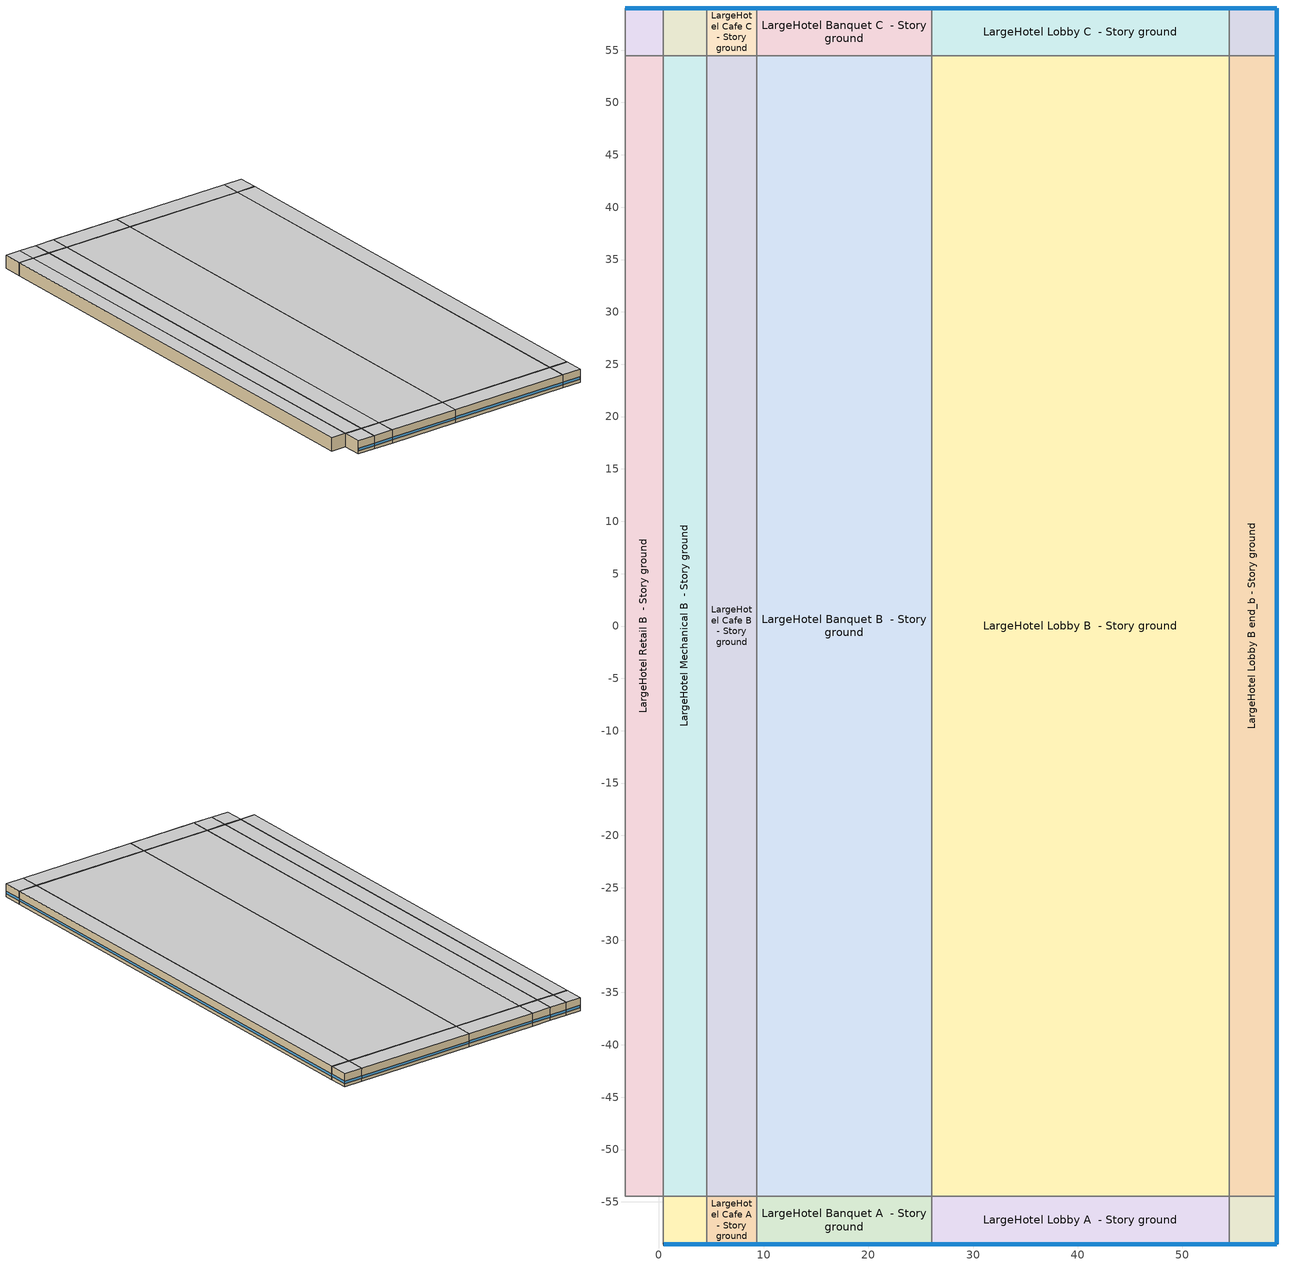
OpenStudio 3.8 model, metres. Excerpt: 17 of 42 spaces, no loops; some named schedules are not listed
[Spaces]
LargeHotel Retail B  - Story ground
 floor ground (Foundation F 1.26W/m*K Perim 0.0m Area 398.64m2): -3.23,-54.45 -3.23,54.45 0.43,54.45 0.43,-54.45 z0
 wall to LargeHotel Kitchen B  - Story ground: -3.23,54.45 -3.23,-54.45 z0:3.05
 wall to LargeHotel Retail C  - Story ground: 0.43,54.45 -3.23,54.45 z0:3.05
 wall to LargeHotel Mechanical B  - Story ground: 0.43,-54.45 0.43,54.45 z0:3.05
 wall to LargeHotel Retail A  - Story ground: -3.23,-54.45 0.43,-54.45 z0:3.05
 ceiling adiabatic (Typical Interior Ceiling): 0.43,-54.45 0.43,54.45 -3.23,54.45 -3.23,-54.45 z3.05
LargeHotel Retail C  - Story ground
 floor ground (Foundation F 1.26W/m*K Perim 3.66m Area 16.74m2): -3.23,54.45 -3.23,59.02 0.43,59.02 0.43,54.45 z0
 wall outside: 0.43,59.02 -3.23,59.02 z0:3.05
 wall to LargeHotel Kitchen C  - Story ground: -3.23,59.02 -3.23,54.45 z0:3.05
 wall to LargeHotel Mechanical C  - Story ground: 0.43,54.45 0.43,59.02 z0:3.05
 window: 0.4,59.02 -3.21,59.02 z0.76:1.32
 ceiling adiabatic (Typical Interior Ceiling): 0.43,54.45 0.43,59.02 -3.23,59.02 -3.23,54.45 z3.05
LargeHotel Mechanical A  - Story ground
 floor ground (Foundation F 1.26W/m*K Perim 4.15m Area 18.96m2): 0.43,-59.02 0.43,-54.45 4.58,-54.45 4.58,-59.02 z0
 wall outside: 0.43,-59.02 4.58,-59.02 z0:3.05
 wall to LargeHotel Retail A  - Story ground: 0.43,-54.45 0.43,-59.02 z0:3.05
 wall to LargeHotel Mechanical B  - Story ground: 4.58,-54.45 0.43,-54.45 z0:3.05
 wall to LargeHotel Cafe A  - Story ground: 4.58,-59.02 4.58,-54.45 z0:3.05
 window: 0.45,-59.02 4.55,-59.02 z0.76:1.32
 ceiling adiabatic (Typical Interior Ceiling): 4.58,-59.02 4.58,-54.45 0.43,-54.45 0.43,-59.02 z3.05
LargeHotel Mechanical B  - Story ground
 floor ground (Foundation F 1.26W/m*K Perim 0.0m Area 451.58m2): 0.43,-54.45 0.43,54.45 4.58,54.45 4.58,-54.45 z0
 wall to LargeHotel Mechanical C  - Story ground: 4.58,54.45 0.43,54.45 z0:3.05
 wall to LargeHotel Cafe B  - Story ground: 4.58,-54.45 4.58,54.45 z0:3.05
 ceiling adiabatic (Typical Interior Ceiling): 4.58,-54.45 4.58,54.45 0.43,54.45 0.43,-54.45 z3.05
LargeHotel Mechanical C  - Story ground
 floor ground (Foundation F 1.26W/m*K Perim 4.15m Area 18.96m2): 0.43,54.45 0.43,59.02 4.58,59.02 4.58,54.45 z0
 wall outside: 4.58,59.02 0.43,59.02 z0:3.05
 wall to LargeHotel Cafe C  - Story ground: 4.58,54.45 4.58,59.02 z0:3.05
 window: 4.55,59.02 0.45,59.02 z0.76:1.32
 ceiling adiabatic (Typical Interior Ceiling): 4.58,54.45 4.58,59.02 0.43,59.02 0.43,54.45 z3.05
LargeHotel Cafe A  - Story ground
 floor ground (Foundation F 1.26W/m*K Perim 4.75m Area 21.7m2): 4.58,-59.02 4.58,-54.45 9.32,-54.45 9.32,-59.02 z0
 wall outside: 4.58,-59.02 9.32,-59.02 z0:3.05
 wall to LargeHotel Cafe B  - Story ground: 9.32,-54.45 4.58,-54.45 z0:3.05
 wall to LargeHotel Banquet A  - Story ground: 9.32,-59.02 9.32,-54.45 z0:3.05
 window: 4.6,-59.02 9.3,-59.02 z0.76:1.32
 ceiling adiabatic (Typical Interior Ceiling): 9.32,-59.02 9.32,-54.45 4.58,-54.45 4.58,-59.02 z3.05
LargeHotel Cafe B  - Story ground
 floor ground (Foundation F 1.26W/m*K Perim 0.0m Area 516.98m2): 4.58,-54.45 4.58,54.45 9.32,54.45 9.32,-54.45 z0
 wall to LargeHotel Cafe C  - Story ground: 9.32,54.45 4.58,54.45 z0:3.05
 wall to LargeHotel Banquet B  - Story ground: 9.32,-54.45 9.32,54.45 z0:3.05
 ceiling adiabatic (Typical Interior Ceiling): 9.32,-54.45 9.32,54.45 4.58,54.45 4.58,-54.45 z3.05
LargeHotel Cafe C  - Story ground
 floor ground (Foundation F 1.26W/m*K Perim 4.75m Area 21.7m2): 4.58,54.45 4.58,59.02 9.32,59.02 9.32,54.45 z0
 wall outside: 9.32,59.02 4.58,59.02 z0:3.05
 wall to LargeHotel Banquet C  - Story ground: 9.32,54.45 9.32,59.02 z0:3.05
 window: 9.3,59.02 4.6,59.02 z0.76:1.32
 ceiling adiabatic (Typical Interior Ceiling): 9.32,54.45 9.32,59.02 4.58,59.02 4.58,54.45 z3.05
LargeHotel Banquet A  - Story ground
 floor ground (Foundation F 1.26W/m*K Perim 16.73m Area 76.49m2): 9.32,-59.02 9.32,-54.45 26.05,-54.45 26.05,-59.02 z0
 wall outside: 9.32,-59.02 26.05,-59.02 z0:3.05
 wall to LargeHotel Banquet B  - Story ground: 26.05,-54.45 9.32,-54.45 z0:3.05
 wall to LargeHotel Lobby A  - Story ground: 26.05,-59.02 26.05,-54.45 z0:3.05
 window: 9.35,-59.02 26.03,-59.02 z0.76:1.31
 ceiling adiabatic (Typical Interior Ceiling): 26.05,-59.02 26.05,-54.45 9.32,-54.45 9.32,-59.02 z3.05
LargeHotel Banquet B  - Story ground
 floor ground (Foundation F 1.26W/m*K Perim 0.0m Area 1821.89m2): 9.32,-54.45 9.32,54.45 26.05,54.45 26.05,-54.45 z0
 wall to LargeHotel Banquet C  - Story ground: 26.05,54.45 9.32,54.45 z0:3.05
 wall to LargeHotel Lobby B  - Story ground: 26.05,-54.45 26.05,54.45 z0:3.05
 ceiling adiabatic (Typical Interior Ceiling): 26.05,-54.45 26.05,54.45 9.32,54.45 9.32,-54.45 z3.05
LargeHotel Banquet C  - Story ground
 floor ground (Foundation F 1.26W/m*K Perim 16.73m Area 76.49m2): 9.32,54.45 9.32,59.02 26.05,59.02 26.05,54.45 z0
 wall outside: 26.05,59.02 9.32,59.02 z0:3.05
 wall to LargeHotel Lobby C  - Story ground: 26.05,54.45 26.05,59.02 z0:3.05
 window: 26.03,59.02 9.35,59.02 z0.76:1.31
 ceiling adiabatic (Typical Interior Ceiling): 26.05,54.45 26.05,59.02 9.32,59.02 9.32,54.45 z3.05
LargeHotel Lobby A  - Story ground
 floor ground (Foundation F 1.26W/m*K Perim 28.4m Area 129.85m2): 26.05,-59.02 26.05,-54.45 54.45,-54.45 54.45,-59.02 z0
 wall outside: 26.05,-59.02 54.45,-59.02 z0:3.05
 wall to LargeHotel Lobby B  - Story ground: 54.45,-54.45 26.05,-54.45 z0:3.05
 wall to LargeHotel Lobby A end_b - Story ground: 54.45,-59.02 54.45,-54.45 z0:3.05
 window: 26.08,-59.02 54.43,-59.02 z0.76:1.31
 ceiling adiabatic (Typical Interior Ceiling): 54.45,-59.02 54.45,-54.45 26.05,-54.45 26.05,-59.02 z3.05
LargeHotel Lobby B  - Story ground
 floor ground (Foundation F 1.26W/m*K Perim 0.0m Area 3092.93m2): 26.05,-54.45 26.05,54.45 54.45,54.45 54.45,-54.45 z0
 wall to LargeHotel Lobby C  - Story ground: 54.45,54.45 26.05,54.45 z0:3.05
 wall to LargeHotel Lobby B end_b - Story ground: 54.45,-54.45 54.45,54.45 z0:3.05
 ceiling adiabatic (Typical Interior Ceiling): 54.45,-54.45 54.45,54.45 26.05,54.45 26.05,-54.45 z3.05
LargeHotel Lobby C  - Story ground
 floor ground (Foundation F 1.26W/m*K Perim 28.4m Area 129.85m2): 26.05,54.45 26.05,59.02 54.45,59.02 54.45,54.45 z0
 wall outside: 54.45,59.02 26.05,59.02 z0:3.05
 wall to LargeHotel Lobby C end_b - Story ground: 54.45,54.45 54.45,59.02 z0:3.05
 window: 54.43,59.02 26.08,59.02 z0.76:1.31
 ceiling adiabatic (Typical Interior Ceiling): 54.45,54.45 54.45,59.02 26.05,59.02 26.05,54.45 z3.05
LargeHotel Lobby A end_b - Story ground
 floor ground (Foundation F 1.26W/m*K Perim 9.14m Area 20.9m2): 54.45,-59.02 54.45,-54.45 59.02,-54.45 59.02,-59.02 z0
 wall outside: 54.45,-59.02 59.02,-59.02 59.02,-54.45 z0:3.05
 wall to LargeHotel Lobby B end_b - Story ground: 59.02,-54.45 54.45,-54.45 z0:3.05
 window: 54.48,-59.02 59,-59.02 / 59.02,-59 59.02,-54.48 z0.76:1.32
 ceiling adiabatic (Typical Interior Ceiling): 59.02,-59.02 59.02,-54.45 54.45,-54.45 54.45,-59.02 z3.05
LargeHotel Lobby B end_b - Story ground
 floor ground (Foundation F 1.26W/m*K Perim 108.9m Area 497.91m2): 54.45,-54.45 54.45,54.45 59.02,54.45 59.02,-54.45 z0
 wall outside: 59.02,-54.45 59.02,54.45 z0:3.05
 wall to LargeHotel Lobby C end_b - Story ground: 59.02,54.45 54.45,54.45 z0:3.05
 window: 59.02,-54.43 59.02,54.43 z0.76:1.31
 ceiling adiabatic (Typical Interior Ceiling): 59.02,-54.45 59.02,54.45 54.45,54.45 54.45,-54.45 z3.05
LargeHotel Lobby C end_b - Story ground
 floor ground (Foundation F 1.26W/m*K Perim 9.14m Area 20.9m2): 54.45,54.45 54.45,59.02 59.02,59.02 59.02,54.45 z0
 wall outside: 59.02,54.45 59.02,59.02 54.45,59.02 z0:3.05
 window: 59,59.02 54.48,59.02 / 59.02,54.48 59.02,59 z0.76:1.32
 ceiling adiabatic (Typical Interior Ceiling): 59.02,54.45 59.02,59.02 54.45,59.02 54.45,54.45 z3.05
[Building]
ComStock DOE Ref Pre-1980|LargeHotel: North Axis {deg}=315; Default Construction Set=Res ComStock DOE Ref Pre-1980 - LrgHotel - ASHRAE 169-2013-6B; Default Schedule Set=Building Default Schedule Set; Standards Building Type=LargeHotel
[Site]
Sheridan Co Arpt_WY_USA: Latitude {deg}=44.77; Longitude {deg}=-106.98; Time Zone {hr}=-7; Elevation {m}=1209; Terrain=City
[Site:WaterMainsTemperature]
Calculation Method=Correlation; Annual Average Outdoor Air Temperature {C}=6.90583; Maximum Difference In Monthly Average Outdoor Air Temperatures {deltaC}=32.3
[SizingPeriod:DesignDay] Barometric Pressure {Pa}=87619; Rain Indicator=No; Snow Indicator=No; Day of Month=21; Daylight Saving Time Indicator=No; Humidity Condition Type=Wetbulb; Dry-Bulb Temperature Range Modifier Type=DefaultMultipliers
Name | Maximum Dry-Bulb Temperature {C} | Daily Dry-Bulb Temperature Range {deltaC} | Wind Speed {m/s} | Wind Direction {deg} | Month | Day Type | Wetbulb or DewPoint at Maximum Dry-Bulb {C} | Solar Model Indicator | ASHRAE Clear Sky Optical Depth for Beam Irradiance | ASHRAE Clear Sky Optical Depth for Diffuse Irradiance | Sky Clearness
Sheridan Co Arpt Ann Clg .4% Condns DB=>MWB 1 | 35.2 | 17.1 | 3.6 | 310 | 7 | SummerDesignDay | 17.7 | ASHRAETau | 0.313 | 2.438
Sheridan Co Arpt Ann Clg .4% Condns WB=>MDB 1 | 30.2 | 17.1 | 3.6 | 310 | 7 | SummerDesignDay | 19.7 | ASHRAETau | 0.313 | 2.438
Sheridan Co Arpt Ann Htg 99.6% Condns DB 1 | -23.7 | 0 | 1.8 | 300 | 1 | WinterDesignDay | -23.7 | ASHRAEClearSky |  |  | 0
Sheridan Co Arpt August .4% Condns DB=>MCWB 1 | 37 | 17.6 | 3.6 | 310 | 8 | SummerDesignDay | 17.8 | ASHRAETau | 0.316 | 2.472
[ClimateZones]
Climate Zone Institution Name 1=ASHRAE; Climate Zone Document Name 1=ANSI/ASHRAE Standard 169; Climate Zone Document Year 1=2006; Climate Zone Value 1=ASHRAE 169-2013-6B
[Site:GroundTemperature:FCfactorMethod]
January Ground Temperature {C}=6.23; February Ground Temperature {C}=0.39; March Ground Temperature {C}=-2.46; April Ground Temperature {C}=-4.05; May Ground Temperature {C}=-10.24; June Ground Temperature {C}=0.24; July Ground Temperature {C}=5.62; August Ground Temperature {C}=14.45; September Ground Temperature {C}=17.04; October Ground Temperature {C}=22.06; November Ground Temperature {C}=19.67; December Ground Temperature {C}=13.92
[Construction:FfactorGroundFloor] F-Factor {W/m-K}=1.26344
Name | Area {m2} | PerimeterExposed {m}
Foundation F 1.26W/m*K Perim 9.14m Area 20.9m2 | 20.9032 | 9.144
Foundation F 1.26W/m*K Perim 108.9m Area 497.91m2 | 497.912 | 108.905
Foundation F 1.26W/m*K Perim 28.4m Area 129.85m2 | 129.847 | 28.4004
Foundation F 1.26W/m*K Perim 4.15m Area 18.96m2 | 18.9581 | 4.14657
Foundation F 1.26W/m*K Perim 0.0m Area 451.58m2 | 451.58 | 0
Foundation F 1.26W/m*K Perim 3.66m Area 16.74m2 | 16.7354 | 3.66042
Foundation F 1.26W/m*K Perim 0.0m Area 516.98m2 | 516.981 | 0
Foundation F 1.26W/m*K Perim 4.75m Area 21.7m2 | 21.7038 | 4.74711
Foundation F 1.26W/m*K Perim 16.73m Area 76.49m2 | 76.4862 | 16.7293
Foundation F 1.26W/m*K Perim 0.0m Area 1821.89m2 | 1821.89 | 0
Foundation F 1.26W/m*K Perim 0.0m Area 398.64m2 | 398.636 | 0
Foundation F 1.26W/m*K Perim 0.0m Area 3092.93m2 | 3092.93 | 0
[DefaultConstructionSet]
Res ComStock DOE Ref Pre-1980 - LrgHotel - ASHRAE 169-2013-6B: Default Exterior Surface Constructions=Default Surface Constructions 1; Default Interior Surface Constructions=Default Surface Constructions 2; Default Ground Contact Surface Constructions=Default Surface Constructions 3; Default Exterior SubSurface Constructions=Default Sub Surface Constructions 1; Default Interior SubSurface Constructions=Default Sub Surface Constructions 2; Interior Partition Construction=Typical Interior Partition
[DefaultSurfaceConstructions]
Name | Floor Construction | Wall Construction | Roof Ceiling Construction
Default Surface Constructions 1 | Typical Insulated Exterior Mass Floor | Typical Insulated Wood Framed Exterior Wall R-6.9 | Typical IEAD Roof R-16.67
Default Surface Constructions 2 | Typical Interior Floor | Typical Interior Wall | Typical Interior Ceiling
Default Surface Constructions 3 | Typical Insulated Carpeted 6in Slab Floor | Typical Insulated Basement Mass Wall
[Construction]
Typical Insulated Exterior Mass Floor: 4 in. Normalweight Concrete Floor, Typical Carpet Pad
Typical IEAD Roof R-16.67: Roof Membrane, Typical Insulation R-15.55, Metal Roof Surface
Typical Interior Floor: 100mm Normalweight concrete floor, CP02 CARPET PAD
Typical Interior Wall: G01 13mm gypsum board, G01 13mm gypsum board
Typical Interior Ceiling: CP02 CARPET PAD, 100mm Normalweight concrete floor
Typical Insulated Carpeted 6in Slab Floor: 6 in. Normalweight Concrete Floor, Typical Carpet Pad
Typical Insulated Basement Mass Wall: 8 in. Concrete Block Basement Wall
Simple Glazing U 0.62 SHGC 0.41: Simple Glazing U 0.62 SHGC 0.41
Typical Insulated Metal Door: F08 Metal surface, Typical Insulation R-4.72
U 0.88 SHGC 0.16 Sgl Ref-A-L Clr 6mm: REF A CLEAR LO 6MM
Typical Overhead Door: Typical Insulation R-4.72
Typical Interior Window: Clear 3mm
Typical Interior Door; Typical Interior Partition: G05 25mm wood
Typical Insulated Wood Framed Exterior Wall R-6.9: 25mm Stucco, 5/8 in. Gypsum Board, Typical Insulation R-4.72, 5/8 in. Gypsum Board
InteriorFurnishings: Std Wood 6inch
[Material] Thermal Absorptance=0.9
Name | Roughness | Thickness {m} | Conductivity {W/m-K} | Density {kg/m3} | Specific Heat {J/kg-K} | Solar Absorptance | Visible Absorptance
4 in. Normalweight Concrete Floor | MediumRough | 0.1016 | 2.31 | 2322 | 832 | 0.7 | 0.7
Roof Membrane | VeryRough | 0.0095 | 0.16 | 1121.29 | 1460 | 0.7 | 0.7
Metal Roof Surface; F08 Metal surface | Smooth | 0.0008 | 45.28 | 7824 | 500 | 0.7 | 0.7
100mm Normalweight concrete floor | MediumRough | 0.1016 | 2.31045 | 2322 | 832.557 | 0.7 | 0.7
G01 13mm gypsum board | Smooth | 0.0127 | 0.160031 | 800.001 | 1090.73 | 0.7 | 0.5
6 in. Normalweight Concrete Floor | MediumRough | 0.1524 | 2.31 | 2322 | 832 | 0.7 | 0.7
8 in. Concrete Block Basement Wall | MediumRough | 0.2032 | 1.326 | 1842 | 912 | 0.7 | 0.7
G05 25mm wood | MediumSmooth | 0.0254 | 0.15 | 608 | 1630 | 0.5 | 0.5
25mm Stucco | Smooth | 0.0254 | 0.72 | 1856 | 840 | 0.7 | 0.7
5/8 in. Gypsum Board | MediumSmooth | 0.0159 | 0.16 | 800 | 1090 | 0.7 | 0.7
Std Wood 6inch | MediumSmooth | 0.15 | 0.12 | 540 | 1210 | 0.7 | 0.7
[Material:NoMass] Roughness=Smooth; Thermal Absorptance=0.9; Solar Absorptance=0.7
Name | Thermal Resistance {m2-K/W} | Visible Absorptance
Typical Carpet Pad; CP02 CARPET PAD | 0.21648 | 0.8
Typical Insulation R-15.55 | 2.73841 | 0.7
Typical Insulation R-4.72 | 0.830832 | 0.7
[DefaultSubSurfaceConstructions]
Name | Fixed Window Construction | Operable Window Construction | Door Construction | Glass Door Construction | Overhead Door Construction | Tubular Daylight Dome Construction | Tubular Daylight Diffuser Construction
Default Sub Surface Constructions 1 | Simple Glazing U 0.62 SHGC 0.41 | Simple Glazing U 0.62 SHGC 0.41 | Typical Insulated Metal Door | U 0.88 SHGC 0.16 Sgl Ref-A-L Clr 6mm | Typical Overhead Door | Typical Interior Window | Typical Interior Window
Default Sub Surface Constructions 2 | Typical Interior Window | Typical Interior Window | Typical Interior Door
[WindowMaterial:SimpleGlazingSystem]
Simple Glazing U 0.62 SHGC 0.41: U-Factor {W/m2-K}=3.52052; Solar Heat Gain Coefficient=0.41; Visible Transmittance=0.81
[WindowMaterial:Glazing] Optical Data Type=SpectralAverage; Infrared Transmittance at Normal Incidence=0; Front Side Infrared Hemispherical Emissivity=0.84; Conductivity {W/m-K}=0.9; Dirt Correction Factor for Solar and Visible Transmittance=1; Solar Diffusing=No
Name | Thickness {m} | Solar Transmittance at Normal Incidence | Front Side Solar Reflectance at Normal Incidence | Back Side Solar Reflectance at Normal Incidence | Visible Transmittance at Normal Incidence | Front Side Visible Reflectance at Normal Incidence | Back Side Visible Reflectance at Normal Incidence | Back Side Infrared Hemispherical Emissivity
REF A CLEAR LO 6MM | 0.006 | 0.066 | 0.341 | 0.493 | 0.08 | 0.41 | 0.37 | 0.4
Clear 3mm | 0.003 | 0.837 | 0.075 | 0.075 | 0.898 | 0.081 | 0.081 | 0.84
[SpaceType] Standards Building Type=LargeHotel
Name | Default Schedule Set | Design Specification Outdoor Air Object | Standards Space Type
LargeHotel Retail - ComStock DOE Ref Pre-1980 | LargeHotel Retail Schedule Set | LargeHotel Retail Ventilation | Retail
LargeHotel Mechanical - ComStock DOE Ref Pre-1980 | LargeHotel Mechanical Schedule Set | LargeHotel Mechanical Ventilation | Mechanical
LargeHotel Cafe - ComStock DOE Ref Pre-1980 | LargeHotel Cafe Schedule Set | LargeHotel Cafe Ventilation | Cafe
LargeHotel Banquet - ComStock DOE Ref Pre-1980 | LargeHotel Banquet Schedule Set | LargeHotel Banquet Ventilation | Banquet
LargeHotel Lobby - ComStock DOE Ref Pre-1980 | LargeHotel Lobby Schedule Set | LargeHotel Lobby Ventilation | Lobby
[BuildingStory]
Story ground: Nominal Z Coordinate {m}=0; Nominal Floor to Floor Height {m}=3.048
[Space] Building Story=Story ground
Name | Space Type | Thermal Zone
LargeHotel Retail B  - Story ground | LargeHotel Retail - ComStock DOE Ref Pre-1980 | Zone LargeHotel Retail B  - Story ground
LargeHotel Retail C  - Story ground | LargeHotel Retail - ComStock DOE Ref Pre-1980 | Zone LargeHotel Retail C  - Story ground
LargeHotel Mechanical A  - Story ground | LargeHotel Mechanical - ComStock DOE Ref Pre-1980 | Zone LargeHotel Mechanical A  - Story ground
LargeHotel Mechanical B  - Story ground | LargeHotel Mechanical - ComStock DOE Ref Pre-1980 | Zone LargeHotel Mechanical B  - Story ground
LargeHotel Mechanical C  - Story ground | LargeHotel Mechanical - ComStock DOE Ref Pre-1980 | Zone LargeHotel Mechanical C  - Story ground
LargeHotel Cafe A  - Story ground | LargeHotel Cafe - ComStock DOE Ref Pre-1980 | Zone LargeHotel Cafe A  - Story ground
LargeHotel Cafe B  - Story ground | LargeHotel Cafe - ComStock DOE Ref Pre-1980 | Zone LargeHotel Cafe B  - Story ground
LargeHotel Cafe C  - Story ground | LargeHotel Cafe - ComStock DOE Ref Pre-1980 | Zone LargeHotel Cafe C  - Story ground
LargeHotel Banquet A  - Story ground | LargeHotel Banquet - ComStock DOE Ref Pre-1980 | Zone LargeHotel Banquet A  - Story ground
LargeHotel Banquet B  - Story ground | LargeHotel Banquet - ComStock DOE Ref Pre-1980 | Zone LargeHotel Banquet B  - Story ground
LargeHotel Banquet C  - Story ground | LargeHotel Banquet - ComStock DOE Ref Pre-1980 | Zone LargeHotel Banquet C  - Story ground
LargeHotel Lobby A  - Story ground | LargeHotel Lobby - ComStock DOE Ref Pre-1980 | Zone LargeHotel Lobby A  - Story ground
LargeHotel Lobby B  - Story ground | LargeHotel Lobby - ComStock DOE Ref Pre-1980 | Zone LargeHotel Lobby B  - Story ground
LargeHotel Lobby C  - Story ground | LargeHotel Lobby - ComStock DOE Ref Pre-1980 | Zone LargeHotel Lobby C  - Story ground
LargeHotel Lobby A end_b - Story ground | LargeHotel Lobby - ComStock DOE Ref Pre-1980 | Zone LargeHotel Lobby A end_b - Story ground
LargeHotel Lobby B end_b - Story ground | LargeHotel Lobby - ComStock DOE Ref Pre-1980 | Zone LargeHotel Lobby B end_b - Story ground
LargeHotel Lobby C end_b - Story ground | LargeHotel Lobby - ComStock DOE Ref Pre-1980 | Zone LargeHotel Lobby C end_b - Story ground
[ThermalZone] Multiplier=1; Use Ideal Air Loads=No
Name | Thermostat
Zone LargeHotel Retail B  - Story ground | LargeHotel Retail - ComStock DOE Ref Pre-1980 Thermostat 1
Zone LargeHotel Retail C  - Story ground | LargeHotel Retail - ComStock DOE Ref Pre-1980 Thermostat 2
Zone LargeHotel Mechanical A  - Story ground | LargeHotel Mechanical - ComStock DOE Ref Pre-1980 Thermostat
Zone LargeHotel Mechanical B  - Story ground | LargeHotel Mechanical - ComStock DOE Ref Pre-1980 Thermostat 1
Zone LargeHotel Mechanical C  - Story ground | LargeHotel Mechanical - ComStock DOE Ref Pre-1980 Thermostat 2
Zone LargeHotel Cafe A  - Story ground | LargeHotel Cafe - ComStock DOE Ref Pre-1980 Thermostat
Zone LargeHotel Cafe B  - Story ground | LargeHotel Cafe - ComStock DOE Ref Pre-1980 Thermostat 1
Zone LargeHotel Cafe C  - Story ground | LargeHotel Cafe - ComStock DOE Ref Pre-1980 Thermostat 2
Zone LargeHotel Banquet A  - Story ground | LargeHotel Banquet - ComStock DOE Ref Pre-1980 Thermostat
Zone LargeHotel Banquet B  - Story ground | LargeHotel Banquet - ComStock DOE Ref Pre-1980 Thermostat 1
Zone LargeHotel Banquet C  - Story ground | LargeHotel Banquet - ComStock DOE Ref Pre-1980 Thermostat 2
Zone LargeHotel Lobby A  - Story ground | LargeHotel Lobby - ComStock DOE Ref Pre-1980 Thermostat
Zone LargeHotel Lobby B  - Story ground | LargeHotel Lobby - ComStock DOE Ref Pre-1980 Thermostat 2
Zone LargeHotel Lobby C  - Story ground | LargeHotel Lobby - ComStock DOE Ref Pre-1980 Thermostat 4
Zone LargeHotel Lobby A end_b - Story ground | LargeHotel Lobby - ComStock DOE Ref Pre-1980 Thermostat 1
Zone LargeHotel Lobby B end_b - Story ground | LargeHotel Lobby - ComStock DOE Ref Pre-1980 Thermostat 3
Zone LargeHotel Lobby C end_b - Story ground | LargeHotel Lobby - ComStock DOE Ref Pre-1980 Thermostat 5
[People:Definition] Number of People Calculation Method=People/Area; Fraction Radiant=0.3
Name | People per Space Floor Area {person/m2}
LargeHotel Banquet People Definition; LargeHotel Cafe People Definition | 0.721182
LargeHotel Lobby People Definition | 0.322917
LargeHotel Retail People Definition | 0.161459
[People] Work Efficiency Schedule=Work Efficiency Schedule; Clothing Insulation Schedule=Clothing Schedule; Air Velocity Schedule=Air Velocity Schedule; Multiplier=1
Name | People Definition | Space or SpaceType
LargeHotel Banquet People | LargeHotel Banquet People Definition | LargeHotel Banquet - ComStock DOE Ref Pre-1980
LargeHotel Cafe People | LargeHotel Cafe People Definition | LargeHotel Cafe - ComStock DOE Ref Pre-1980
LargeHotel Lobby People | LargeHotel Lobby People Definition | LargeHotel Lobby - ComStock DOE Ref Pre-1980
LargeHotel Retail People | LargeHotel Retail People Definition | LargeHotel Retail - ComStock DOE Ref Pre-1980
[Lights:Definition] Design Level Calculation Method=Watts/Area; Fraction Visible=0.2; Return Air Fraction=0
Name | Watts per Space Floor Area {W/m2} | Fraction Radiant
LargeHotel Lobby - ComStock DOE Ref Pre-1980 General Lights Definition | 1.72047 | 0.31
LargeHotel Lobby - ComStock DOE Ref Pre-1980 Wall Wash Lights Definition | 7.47777 | 0.125
LargeHotel Cafe - ComStock DOE Ref Pre-1980 General Lights Definition; LargeHotel Banquet - ComStock DOE Ref Pre-1980 General Lights Definition | 0.950519 | 0.31
LargeHotel Cafe - ComStock DOE Ref Pre-1980 Task Lights Definition; LargeHotel Banquet - ComStock DOE Ref Pre-1980 Task Lights Definition | 6.32312 | 0.125
LargeHotel Cafe - ComStock DOE Ref Pre-1980 Supplemental Lights Definition; LargeHotel Banquet - ComStock DOE Ref Pre-1980 Supplemental Lights Definition | 2.39552 | 0.125
LargeHotel Mechanical - ComStock DOE Ref Pre-1980 General Lights Definition | 4.99605 | 0.31
LargeHotel Mechanical - ComStock DOE Ref Pre-1980 Task Lights Definition | 5.1427 | 0.125
LargeHotel Retail - ComStock DOE Ref Pre-1980 General Lights Definition | 7.28907 | 0.31
LargeHotel Retail - ComStock DOE Ref Pre-1980 Task Lights Definition | 5.81868 | 0.125
[ElectricEquipment:Definition] Fraction Latent=0
Name | Design Level Calculation Method | Watts per Space Floor Area {W/m2} | Fraction Radiant | Fraction Lost | Design Level {W}
LargeHotel Banquet Elec Equip Definition | Watts/Area | 67.8126 | 0.5 | 0
LargeHotel Cafe Elec Equip Definition; LargeHotel Mechanical Elec Equip Definition | Watts/Area | 5.38196 | 0.5 | 0
LargeHotel Lobby Elec Equip Definition | Watts/Area | 8.07293 | 0.5 | 0
LargeHotel Retail Elec Equip Definition | Watts/Area | 10.7639 | 0.5 | 0
Elevator Lift Motor | EquipmentLevel |  | 0 | 1 | 14610
[ElectricEquipment]
Name | Electric Equipment Definition | Space or SpaceType | Schedule | Multiplier
LargeHotel Banquet Elec Equip | LargeHotel Banquet Elec Equip Definition | LargeHotel Banquet - ComStock DOE Ref Pre-1980
LargeHotel Cafe Elec Equip | LargeHotel Cafe Elec Equip Definition | LargeHotel Cafe - ComStock DOE Ref Pre-1980
LargeHotel Lobby Elec Equip | LargeHotel Lobby Elec Equip Definition | LargeHotel Lobby - ComStock DOE Ref Pre-1980
LargeHotel Mechanical Elec Equip | LargeHotel Mechanical Elec Equip Definition | LargeHotel Mechanical - ComStock DOE Ref Pre-1980
LargeHotel Retail Elec Equip | LargeHotel Retail Elec Equip Definition | LargeHotel Retail - ComStock DOE Ref Pre-1980
13 Elevator Lift Motors | Elevator Lift Motor | LargeHotel Lobby B  - Story ground | Elevator Schedule 1 | 13
[DesignSpecification:OutdoorAir] Outdoor Air Method=Sum
Name | Outdoor Air Flow per Person {m3/s-person} | Outdoor Air Flow per Floor Area {m3/s-m2}
LargeHotel Banquet Ventilation | 0.0100053
LargeHotel Cafe Ventilation | 0.00943895
LargeHotel Lobby Ventilation | 0.00707921
LargeHotel Mechanical Ventilation |  | 0.000254
LargeHotel Retail Ventilation |  | 0.001524
[DefaultScheduleSet]
Name | Number of People Schedule | People Activity Level Schedule | Lighting Schedule | Electric Equipment Schedule | Infiltration Schedule | Hours of Operation Schedule
LargeHotel Banquet Schedule Set | LargeHotel Common Occ | LargeHotel Activity | LargeHotel Bldg Light | LargeHotel Kitchen_Elec_Equip_SCH | LargeHotel Infil Quarter On
LargeHotel Cafe Schedule Set; LargeHotel Lobby Schedule Set; LargeHotel Mechanical Schedule Set; LargeHotel Retail Schedule Set | LargeHotel Common Occ | LargeHotel Activity | LargeHotel Bldg Light | LargeHotel Bldg Equip | LargeHotel Infil Quarter On
Building Default Schedule Set |  |  |  |  |  | Building Hours of Operation NonResidential
[Exterior:Lights:Definition]
Name | Design Level {W}
Parking Areas and Drives Def (W/ft^2) | 0.0497494
Building Facades Def (W/ft^2) | 0.25
Main Entries Def (W/ft) | 30
Other Doors Def (W/ft) | 25
Entry Canopies Def (W/ft^2) | 1.5
[Exterior:Lights] Schedule=Always On Discrete; Control Option=AstronomicalClock
Name | Exterior Lights Definition | Multiplier
Parking Areas and Drives | Parking Areas and Drives Def (W/ft^2) | 215671
Building Facades | Building Facades Def (W/ft^2) | 15491.9
Main Entries | Main Entries Def (W/ft) | 240
Other Doors | Other Doors Def (W/ft) | 136.2
Entry Canopies | Entry Canopies Def (W/ft^2) | 1620
[ThermostatSetpoint:DualSetpoint] Heating Setpoint Temperature Schedule=LargeHotel HtgSetp; Cooling Setpoint Temperature Schedule=LargeHotel ClgSetp
LargeHotel Banquet - ComStock DOE Ref Pre-1980 Thermostat; LargeHotel Banquet - ComStock DOE Ref Pre-1980 Thermostat 1; LargeHotel Banquet - ComStock DOE Ref Pre-1980 Thermostat 2; LargeHotel Cafe - ComStock DOE Ref Pre-1980 Thermostat; LargeHotel Cafe - ComStock DOE Ref Pre-1980 Thermostat 1; LargeHotel Cafe - ComStock DOE Ref Pre-1980 Thermostat 2; LargeHotel Lobby - ComStock DOE Ref Pre-1980 Thermostat; LargeHotel Lobby - ComStock DOE Ref Pre-1980 Thermostat 1; LargeHotel Lobby - ComStock DOE Ref Pre-1980 Thermostat 2; LargeHotel Lobby - ComStock DOE Ref Pre-1980 Thermostat 3; LargeHotel Lobby - ComStock DOE Ref Pre-1980 Thermostat 4; LargeHotel Lobby - ComStock DOE Ref Pre-1980 Thermostat 5; LargeHotel Mechanical - ComStock DOE Ref Pre-1980 Thermostat; LargeHotel Mechanical - ComStock DOE Ref Pre-1980 Thermostat 1; LargeHotel Mechanical - ComStock DOE Ref Pre-1980 Thermostat 2; LargeHotel Retail - ComStock DOE Ref Pre-1980 Thermostat 1; LargeHotel Retail - ComStock DOE Ref Pre-1980 Thermostat 2
[InternalMass:Definition]
Internal Mass Definition 1: Construction=InteriorFurnishings; Design Level Calculation Method=SurfaceArea/Area; Surface Area per Space Floor Area=2
[InternalMass] Internal Mass Definition=Internal Mass Definition 1; Multiplier=1
Name | Space or SpaceType
LargeHotel Lobby C end_b - Story ground Mass | LargeHotel Lobby C end_b - Story ground
LargeHotel Lobby B end_b - Story ground Mass | LargeHotel Lobby B end_b - Story ground
LargeHotel Lobby C  - Story ground Mass | LargeHotel Lobby C  - Story ground
LargeHotel Mechanical C  - Story ground Mass | LargeHotel Mechanical C  - Story ground
LargeHotel Mechanical A  - Story ground Mass | LargeHotel Mechanical A  - Story ground
LargeHotel Mechanical B  - Story ground Mass | LargeHotel Mechanical B  - Story ground
LargeHotel Cafe B  - Story ground Mass | LargeHotel Cafe B  - Story ground
LargeHotel Cafe A  - Story ground Mass | LargeHotel Cafe A  - Story ground
LargeHotel Banquet A  - Story ground Mass | LargeHotel Banquet A  - Story ground
LargeHotel Banquet B  - Story ground Mass | LargeHotel Banquet B  - Story ground
LargeHotel Retail C  - Story ground Mass | LargeHotel Retail C  - Story ground
LargeHotel Cafe C  - Story ground Mass | LargeHotel Cafe C  - Story ground
LargeHotel Retail B  - Story ground Mass | LargeHotel Retail B  - Story ground
LargeHotel Lobby A  - Story ground Mass | LargeHotel Lobby A  - Story ground
LargeHotel Lobby A end_b - Story ground Mass | LargeHotel Lobby A end_b - Story ground
LargeHotel Banquet C  - Story ground Mass | LargeHotel Banquet C  - Story ground
LargeHotel Lobby B  - Story ground Mass | LargeHotel Lobby B  - Story ground
[Lights] Fraction Replaceable=1
Name | Lights Definition | Space or SpaceType
LargeHotel Lobby - ComStock DOE Ref Pre-1980 General Lighting | LargeHotel Lobby - ComStock DOE Ref Pre-1980 General Lights Definition | LargeHotel Lobby - ComStock DOE Ref Pre-1980
LargeHotel Lobby - ComStock DOE Ref Pre-1980 Wall Wash Lighting | LargeHotel Lobby - ComStock DOE Ref Pre-1980 Wall Wash Lights Definition | LargeHotel Lobby - ComStock DOE Ref Pre-1980
LargeHotel Cafe - ComStock DOE Ref Pre-1980 General Lighting | LargeHotel Cafe - ComStock DOE Ref Pre-1980 General Lights Definition | LargeHotel Cafe - ComStock DOE Ref Pre-1980
LargeHotel Cafe - ComStock DOE Ref Pre-1980 Task Lighting | LargeHotel Cafe - ComStock DOE Ref Pre-1980 Task Lights Definition | LargeHotel Cafe - ComStock DOE Ref Pre-1980
LargeHotel Cafe - ComStock DOE Ref Pre-1980 Supplemental Lighting | LargeHotel Cafe - ComStock DOE Ref Pre-1980 Supplemental Lights Definition | LargeHotel Cafe - ComStock DOE Ref Pre-1980
LargeHotel Mechanical - ComStock DOE Ref Pre-1980 General Lighting | LargeHotel Mechanical - ComStock DOE Ref Pre-1980 General Lights Definition | LargeHotel Mechanical - ComStock DOE Ref Pre-1980
LargeHotel Mechanical - ComStock DOE Ref Pre-1980 Task Lighting | LargeHotel Mechanical - ComStock DOE Ref Pre-1980 Task Lights Definition | LargeHotel Mechanical - ComStock DOE Ref Pre-1980
LargeHotel Banquet - ComStock DOE Ref Pre-1980 General Lighting | LargeHotel Banquet - ComStock DOE Ref Pre-1980 General Lights Definition | LargeHotel Banquet - ComStock DOE Ref Pre-1980
LargeHotel Banquet - ComStock DOE Ref Pre-1980 Task Lighting | LargeHotel Banquet - ComStock DOE Ref Pre-1980 Task Lights Definition | LargeHotel Banquet - ComStock DOE Ref Pre-1980
LargeHotel Banquet - ComStock DOE Ref Pre-1980 Supplemental Lighting | LargeHotel Banquet - ComStock DOE Ref Pre-1980 Supplemental Lights Definition | LargeHotel Banquet - ComStock DOE Ref Pre-1980
LargeHotel Retail - ComStock DOE Ref Pre-1980 General Lighting | LargeHotel Retail - ComStock DOE Ref Pre-1980 General Lights Definition | LargeHotel Retail - ComStock DOE Ref Pre-1980
LargeHotel Retail - ComStock DOE Ref Pre-1980 Task Lighting | LargeHotel Retail - ComStock DOE Ref Pre-1980 Task Lights Definition | LargeHotel Retail - ComStock DOE Ref Pre-1980
[SpaceInfiltration:DesignFlowRate] Design Flow Rate Calculation Method=Flow/ExteriorArea; Flow per Exterior Surface Area {m3/s-m2}=0.00123985; Constant Term Coefficient=0.3357; Temperature Term Coefficient=0.0037; Velocity Term Coefficient=0; Velocity Squared Term Coefficient=0.0173
Name | Space or SpaceType | Schedule
LargeHotel Lobby C end_b - Story ground HVAC On Infiltration | LargeHotel Lobby C end_b - Story ground | Infiltration HVAC On Schedule
LargeHotel Lobby C end_b - Story ground HVAC Off Infiltration | LargeHotel Lobby C end_b - Story ground | Infiltration HVAC Off Schedule
LargeHotel Lobby B end_b - Story ground HVAC On Infiltration | LargeHotel Lobby B end_b - Story ground | Infiltration HVAC On Schedule
LargeHotel Lobby B end_b - Story ground HVAC Off Infiltration | LargeHotel Lobby B end_b - Story ground | Infiltration HVAC Off Schedule
LargeHotel Lobby C  - Story ground HVAC On Infiltration | LargeHotel Lobby C  - Story ground | Infiltration HVAC On Schedule
LargeHotel Lobby C  - Story ground HVAC Off Infiltration | LargeHotel Lobby C  - Story ground | Infiltration HVAC Off Schedule
LargeHotel Mechanical C  - Story ground HVAC On Infiltration | LargeHotel Mechanical C  - Story ground | Infiltration HVAC On Schedule
LargeHotel Mechanical C  - Story ground HVAC Off Infiltration | LargeHotel Mechanical C  - Story ground | Infiltration HVAC Off Schedule
LargeHotel Mechanical A  - Story ground HVAC On Infiltration | LargeHotel Mechanical A  - Story ground | Infiltration HVAC On Schedule
LargeHotel Mechanical A  - Story ground HVAC Off Infiltration | LargeHotel Mechanical A  - Story ground | Infiltration HVAC Off Schedule
LargeHotel Cafe A  - Story ground HVAC On Infiltration | LargeHotel Cafe A  - Story ground | Infiltration HVAC On Schedule
LargeHotel Cafe A  - Story ground HVAC Off Infiltration | LargeHotel Cafe A  - Story ground | Infiltration HVAC Off Schedule
LargeHotel Banquet A  - Story ground HVAC On Infiltration | LargeHotel Banquet A  - Story ground | Infiltration HVAC On Schedule
LargeHotel Banquet A  - Story ground HVAC Off Infiltration | LargeHotel Banquet A  - Story ground | Infiltration HVAC Off Schedule
LargeHotel Retail C  - Story ground HVAC On Infiltration | LargeHotel Retail C  - Story ground | Infiltration HVAC On Schedule
LargeHotel Retail C  - Story ground HVAC Off Infiltration | LargeHotel Retail C  - Story ground | Infiltration HVAC Off Schedule
LargeHotel Cafe C  - Story ground HVAC On Infiltration | LargeHotel Cafe C  - Story ground | Infiltration HVAC On Schedule
LargeHotel Cafe C  - Story ground HVAC Off Infiltration | LargeHotel Cafe C  - Story ground | Infiltration HVAC Off Schedule
LargeHotel Lobby A  - Story ground HVAC On Infiltration | LargeHotel Lobby A  - Story ground | Infiltration HVAC On Schedule
LargeHotel Lobby A  - Story ground HVAC Off Infiltration | LargeHotel Lobby A  - Story ground | Infiltration HVAC Off Schedule
LargeHotel Lobby A end_b - Story ground HVAC On Infiltration | LargeHotel Lobby A end_b - Story ground | Infiltration HVAC On Schedule
LargeHotel Lobby A end_b - Story ground HVAC Off Infiltration | LargeHotel Lobby A end_b - Story ground | Infiltration HVAC Off Schedule
LargeHotel Banquet C  - Story ground HVAC On Infiltration | LargeHotel Banquet C  - Story ground | Infiltration HVAC On Schedule
LargeHotel Banquet C  - Story ground HVAC Off Infiltration | LargeHotel Banquet C  - Story ground | Infiltration HVAC Off Schedule
[Schedule:Ruleset]
Elevator Schedule 1: Default Day Schedule=42 space(s) Occ Sch Default 1; Summer Design Day Schedule=42 space(s) Occ Sch Summer Design Day 1; Winter Design Day Schedule=42 space(s) Occ Sch Winter Design Day 1
[Schedule:Day]
Clothing Schedule Default Winter Clothes; 42 space(s) Occ Sch Summer Design Day 1; 42 space(s) Occ Sch Winter Design Day 1: 24, 0, 1
Air Velocity Schedule Default: 24, 0, 0.2
Work Efficiency Schedule Default: 24, 0, 0
LargeHotel Common Occ Default: No, 0, 15, 0.1875, 0, 30, 0.175, 0, 45, 0.1625, 1, 0, 0.15, 1, 15, 0.1375, 1, 30, 0.125, 1, 45, 0.1125, 2, 0, 0.1, 8, 15, 0.1, 8, 30, 0.15, 8, 45, 0.2, 9, 0, 0.25, 9, 15, 0.3, 9, 30, 0.4, 9, 45, 0.5, 10, 0, 0.6, 10, 15, 0.7, 11, 45, 0.7, 12, 0, 0.664286, 12, 15, 0.628571, 12, 30, 0.592857, 12, 45, 0.557143, 13, 0, 0.521429, 13, 15, 0.485714, 13, 30, 0.45, 13, 45, 0.414286, 14, 0, 0.378571, 14, 15, 0.342857, 14, 30, 0.307143, 14, 45, 0.271429, 15, 0, 0.235714, 15, 15, 0.2, 18, 0, 0.2, 18, 15, 0.225, 18, 30, 0.25, 18, 45, 0.275, 19, 0, 0.3, 19, 15, 0.325, 19, 30, 0.35, 19, 45, 0.375, 20, 0, 0.4, 20, 15, 0.375, 20, 30, 0.35, 20, 45, 0.325, 21, 0, 0.3, 21, 15, 0.275, 21, 30, 0.25, 21, 45, 0.225, 22, 0, 0.2, 24, 0, 0.2
LargeHotel Common Occ Summer Design Day; LargeHotel Bldg Light Summer Design Day; LargeHotel Bldg Equip Summer Design Day: No, 24, 0, 1
LargeHotel Common Occ Winter Design Day; LargeHotel Bldg Light Winter Design Day; LargeHotel Kitchen_Elec_Equip_SCH Winter Design Day; LargeHotel Bldg Equip Winter Design Day: No, 24, 0, 0
LargeHotel Bldg Light Default: No, 0, 15, 0.825, 0, 30, 0.8, 0, 45, 0.75, 1, 0, 0.7, 1, 15, 0.65, 1, 30, 0.6, 1, 45, 0.557143, 2, 0, 0.514286, 2, 15, 0.471429, 2, 30, 0.428571, 2, 45, 0.385714, 3, 0, 0.342857, 3, 15, 0.3, 3, 30, 0.275, 3, 45, 0.25, 4, 0, 0.225, 4, 15, 0.2, 4, 30, 0.1875, 4, 45, 0.175, 5, 0, 0.1625, 5, 15, 0.15, 5, 30, 0.1375, 5, 45, 0.125, 6, 0, 0.1125, 6, 15, 0.1, 8, 15, 0.1, 8, 30, 0.125, 8, 45, 0.15, 9, 0, 0.175, 9, 15, 0.2, 9, 30, 0.25, 9, 45, 0.3, 10, 0, 0.35, 10, 15, 0.4, 10, 30, 0.425, 10, 45, 0.45, 11, 0, 0.475, 11, 15, 0.5, 11, 30, 0.45, 11, 45, 0.4, 12, 15, 0.4, 12, 30, 0.38125, 12, 45, 0.3625, 13, 0, 0.34375, 13, 15, 0.325, 13, 30, 0.30625, 13, 45, 0.2875, 14, 0, 0.26875, 14, 15, 0.25, 20, 30, 0.25, 20, 45, 0.3375, 21, 0, 0.425, 21, 15, 0.5125, 21, 30, 0.6, 21, 45, 0.65, 22, 0, 0.7, 22, 15, 0.75, 22, 30, 0.8, 22, 45, 0.825, 23, 0, 0.85, 23, 15, 0.875, 23, 30, 0.9, 23, 45, 0.875, 24, 0, 0.85
LargeHotel Bldg Light Sat Day: No, 0, 15, 0.2625, 0, 30, 0.25, 0, 45, 0.25, 1, 0, 0.225, 1, 15, 0.2, 1, 30, 0.693548, 1, 45, 0.2, 2, 0, 0.1875, 2, 15, 0.175, 2, 30, 0.1625, 2, 45, 0.15, 3, 0, 0.1375, 3, 15, 0.125, 3, 30, 0.1125, 3, 45, 0.1, 4, 0, 0.682796, 4, 15, 0.68172, 4, 30, 0.680645, 4, 45, 0.67957, 5, 0, 0.678495, 5, 15, 0.677419, 5, 30, 0.676344, 5, 45, 0.1, 6, 0, 0.125, 6, 15, 0.15, 6, 30, 0.25, 6, 45, 0.2, 7, 0, 0.225, 7, 15, 0.25, 7, 30, 0.275, 7, 45, 0.3, 8, 0, 0.303125, 8, 15, 0.30625, 8, 30, 0.309375, 8, 45, 0.3125, 9, 0, 0.315625, 9, 15, 0.31875, 9, 30, 0.321875, 9, 45, 0.325, 10, 0, 0.328125, 10, 15, 0.33125, 10, 30, 0.334375, 10, 45, 0.3375, 11, 0, 0.340625, 11, 15, 0.34375, 11, 30, 0.346875, 11, 45, 0.35, 12, 0, 0.353125, 12, 15, 0.35625, 12, 30, 0.359375, 12, 45, 0.3625, 13, 0, 0.365625, 13, 15, 0.36875, 13, 30, 0.371875, 13, 45, 0.375, 14, 0, 0.378125, 14, 15, 0.38125, 14, 30, 0.384375, 14, 45, 0.3875, 15, 0, 0.390625, 15, 15, 0.39375, 15, 30, 0.396875, 15, 45, 0.4, 16, 0, 0.631183, 16, 15, 0.630108, 16, 30, 0.629032, 16, 45, 0.627957, 17, 0, 0.626882, 17, 15, 0.625806, 17, 30, 0.624731, 17, 45, 0.623656, 18, 0, 0.622581, 18, 15, 0.621505, 18, 30, 0.62043, 18, 45, 0.619355, 19, 0, 0.61828, 19, 15, 0.617204, 19, 30, 0.616129, 19, 45, 0.615054, 20, 0, 0.613978, 20, 15, 0.612903, 20, 30, 0.611828, 20, 45, 0.610753, 21, 0, 0.609677, 21, 15, 0.608602, 21, 30, 0.607527, 21, 45, 0.606452, 22, 0, 0.605376, 22, 15, 0.604301, 22, 30, 0.4, 22, 45, 0.375, 23, 0, 0.35, 23, 15, 0.325, 23, 30, 0.3, 23, 45, 0.2875, 24, 0, 0.606452
LargeHotel Bldg Light Sun Day: No, 0, 15, 0.29375, 0, 30, 0.597849, 0, 45, 0.28125, 1, 0, 0.275, 1, 15, 0.26875, 1, 30, 0.2625, 1, 45, 0.25625, 2, 0, 0.25, 2, 15, 0.24375, 2, 30, 0.2375, 2, 45, 0.23125, 3, 0, 0.225, 3, 15, 0.21875, 3, 30, 0.2125, 3, 45, 0.20625, 4, 0, 0.2, 4, 15, 0.58172, 4, 30, 0.580645, 4, 45, 0.57957, 5, 0, 0.578495, 5, 15, 0.577419, 5, 30, 0.576344, 5, 45, 0.575269, 6, 0, 0.574194, 6, 15, 0.2, 6, 30, 0.2, 6, 45, 0.25, 7, 0, 0.275, 7, 15, 0.3, 7, 30, 0.303571, 7, 45, 0.307143, 8, 0, 0.310714, 8, 15, 0.314286, 8, 30, 0.317857, 8, 45, 0.321429, 9, 0, 0.325, 9, 15, 0.328571, 9, 30, 0.332143, 9, 45, 0.335714, 10, 0, 0.339286, 10, 15, 0.342857, 10, 30, 0.346429, 10, 45, 0.35, 11, 0, 0.353571, 11, 15, 0.357143, 11, 30, 0.360714, 11, 45, 0.364286, 12, 0, 0.367857, 12, 15, 0.371429, 12, 30, 0.375, 12, 45, 0.378571, 13, 0, 0.382143, 13, 15, 0.385714, 13, 30, 0.389286, 13, 45, 0.392857, 14, 0, 0.396429, 14, 15, 0.4, 14, 30, 0.537634, 14, 45, 0.4, 15, 0, 0.39697, 15, 15, 0.393939, 15, 30, 0.390909, 15, 45, 0.387879, 16, 0, 0.384848, 16, 15, 0.381818, 16, 30, 0.378788, 16, 45, 0.375758, 17, 0, 0.372727, 17, 15, 0.369697, 17, 30, 0.366667, 17, 45, 0.363636, 18, 0, 0.360606, 18, 15, 0.357576, 18, 30, 0.354545, 18, 45, 0.351515, 19, 0, 0.348485, 19, 15, 0.345455, 19, 30, 0.342424, 19, 45, 0.339394, 20, 0, 0.336364, 20, 15, 0.333333, 20, 30, 0.330303, 20, 45, 0.327273, 21, 0, 0.324242, 21, 15, 0.321212, 21, 30, 0.318182, 21, 45, 0.315152, 22, 0, 0.312121, 22, 15, 0.309091, 22, 30, 0.306061, 22, 45, 0.30303, 23, 0, 0.3, 23, 15, 0.5, 23, 30, 0.45, 23, 45, 0.4, 24, 0, 0.596774
LargeHotel Kitchen_Elec_Equip_SCH Default: No, 1, 0, 0.25, 1, 15, 0.242105, 1, 30, 0.234211, 1, 45, 0.226316, 2, 0, 0.218421, 2, 15, 0.210526, 2, 30, 0.202632, 2, 45, 0.194737, 3, 0, 0.186842, 3, 15, 0.178947, 3, 30, 0.171053, 3, 45, 0.163158, 4, 0, 0.155263, 4, 15, 0.147368, 4, 30, 0.139474, 4, 45, 0.131579, 5, 0, 0.123684, 5, 15, 0.115789, 5, 30, 0.107895, 5, 45, 0.1, 9, 15, 0.1, 9, 30, 0.1375, 9, 45, 0.175, 10, 0, 0.2125, 10, 15, 0.25, 10, 30, 0.275, 10, 45, 0.3, 11, 0, 0.325, 11, 15, 0.35, 11, 45, 0.35, 12, 0, 0.325, 12, 15, 0.3, 12, 30, 0.275, 12, 45, 0.25, 13, 0, 0.275, 13, 15, 0.3, 13, 30, 0.325, 13, 45, 0.35, 14, 45, 0.35, 15, 0, 0.341667, 15, 15, 0.333333, 15, 30, 0.325, 15, 45, 0.316667, 16, 0, 0.308333, 16, 15, 0.3, 16, 30, 0.291667, 16, 45, 0.283333, 17, 0, 0.275, 17, 15, 0.266667, 17, 30, 0.258333, 17, 45, 0.25, 18, 0, 0.259091, 18, 15, 0.268182, 18, 30, 0.277273, 18, 45, 0.286364, 19, 0, 0.295455, 19, 15, 0.304545, 19, 30, 0.313636, 19, 45, 0.322727, 20, 0, 0.331818, 20, 15, 0.340909, 20, 30, 0.35, 20, 45, 0.341667, 21, 0, 0.333333, 21, 15, 0.325, 21, 30, 0.316667, 21, 45, 0.308333, 22, 0, 0.3, 22, 15, 0.291667, 22, 30, 0.283333, 22, 45, 0.275, 23, 0, 0.266667, 23, 15, 0.258333, 23, 30, 0.25, 24, 0, 0.25
LargeHotel Kitchen_Elec_Equip_SCH Summer Design Day: No, 24, 0, 0.35
LargeHotel Infil Quarter On Default; LargeHotel Infil Quarter On Winter Design Day; LargeHotel Infil Quarter On Summer Design Day: No, 24, 0, 0.25
LargeHotel Bldg Equip Default: No, 0, 15, 0.9125, 0, 30, 0.9, 0, 45, 0.85, 1, 0, 0.8, 1, 15, 0.75, 1, 30, 0.7, 1, 45, 0.657143, 2, 0, 0.614286, 2, 15, 0.571429, 2, 30, 0.528571, 2, 45, 0.485714, 3, 0, 0.442857, 3, 15, 0.4, 3, 30, 0.375, 3, 45, 0.35, 4, 0, 0.325, 4, 15, 0.3, 4, 30, 0.2875, 4, 45, 0.275, 5, 0, 0.2625, 5, 15, 0.25, 5, 30, 0.2375, 5, 45, 0.225, 6, 0, 0.2125, 6, 15, 0.2, 8, 15, 0.2, 8, 30, 0.225, 8, 45, 0.25, 9, 0, 0.275, 9, 15, 0.3, 9, 30, 0.35, 9, 45, 0.4, 10, 0, 0.45, 10, 15, 0.5, 10, 30, 0.525, 10, 45, 0.55, 11, 0, 0.575, 11, 15, 0.6, 11, 30, 0.55, 11, 45, 0.5, 12, 15, 0.5, 12, 30, 0.48125, 12, 45, 0.4625, 13, 0, 0.44375, 13, 15, 0.425, 13, 30, 0.40625, 13, 45, 0.3875, 14, 0, 0.36875, 14, 15, 0.35, 20, 30, 0.35, 20, 45, 0.4375, 21, 0, 0.525, 21, 15, 0.6125, 21, 30, 0.7, 21, 45, 0.75, 22, 0, 0.8, 22, 15, 0.85, 22, 30, 0.9, 22, 45, 0.9125, 23, 0, 0.925, 23, 15, 0.9375, 23, 30, 0.95, 23, 45, 0.9375, 24, 0, 0.925
42 space(s) Occ Sch Default 1: 0, 15, 0.0231175, 0, 30, 0.0293763, 0, 45, 0.0220322, 1, 0, 0.0146882, 1, 15, 0.00734408, 1, 30, 0, 7, 15, 0, 7, 30, 0.0165874, 7, 45, 0.0331748, 8, 0, 0.0497622, 8, 15, 0.0663496, 8, 30, 0.0809021, 8, 45, 0.0954546, 9, 0, 0.110007, 9, 15, 0.12456, 9, 30, 0.0964043, 9, 45, 0.0682489, 10, 0, 0.0400936, 10, 15, 0.0119382, 10, 30, 0.00895365, 10, 45, 0.0059691, 11, 0, 0.00298455, 11, 15, 0, 11, 30, 0.00406984, 11, 45, 0.00813968, 12, 0, 0.0475733, 12, 15, 0.0870069, 12, 30, 0.126441, 12, 45, 0.165874, 13, 0, 0.124406, 13, 15, 0.0829371, 13, 30, 0.0414685, 13, 45, 0, 16, 45, 0, 17, 0, 0.00094963, 17, 15, 0.00189926, 17, 30, 0.00284889, 17, 45, 0.00379852, 18, 0, 0.0273621, 18, 15, 0.0509257, 18, 30, 0.0744893, 18, 45, 0.055867, 19, 0, 0.0372447, 19, 15, 0.0186223, 19, 30, 0, 19, 45, 0.0165874, 20, 0, 0.0331748, 20, 15, 0.0497622, 20, 30, 0.0663496, 20, 45, 0.0517972, 21, 0, 0.0372447, 21, 15, 0.0226922, 21, 30, 0.00813968, 21, 45, 0.00610476, 22, 0, 0.00406984, 22, 15, 0.00203492, 22, 30, 0, 22, 45, 0.00108529, 23, 0, 0.00217058, 23, 15, 0.00325587, 23, 30, 0.00434116, 23, 45, 0.0105999, 24, 0, 0.0168587
Schedule Day 27; Schedule Day 28: 4, 30, 0, 4, 45, 0.00189926, 5, 0, 0.00379852, 5, 15, 0, 5, 30, 0.0145525, 5, 45, 0.029105, 6, 0, 0.0436575, 6, 15, 0.05821, 6, 30, 0.0746617, 6, 45, 0.0911135, 7, 0, 0.107565, 7, 15, 0.124017, 7, 30, 0.119588, 7, 45, 0.115159, 8, 0, 0.110729, 8, 15, 0.1063, 8, 30, 0.101871, 8, 45, 0.0974419, 9, 0, 0.0930127, 9, 15, 0.0885836, 9, 30, 0.0841544, 9, 45, 0.0797252, 10, 0, 0.075296, 10, 15, 0.0708668, 10, 30, 0.0664377, 10, 45, 0.0620085, 11, 0, 0.0575793, 11, 15, 0.0531501, 11, 30, 0.048721, 11, 45, 0.0442918, 12, 0, 0.0398626, 12, 15, 0.0354334, 12, 30, 0.0310042, 12, 45, 0.0265751, 13, 0, 0.0221459, 13, 15, 0.0177167, 13, 30, 0.0132875, 13, 45, 0.00885836, 14, 0, 0.00442918, 14, 15, 0, 14, 30, 0.00189926, 14, 45, 0.00379852, 15, 0, 0.00569778, 15, 15, 0.00759704, 15, 30, 0.0130549, 15, 45, 0.0185127, 16, 0, 0.0239705, 16, 15, 0.0294284, 16, 30, 0.0348862, 16, 45, 0.040344, 17, 0, 0.0458019, 17, 15, 0.0512597, 17, 30, 0.0567175, 17, 45, 0.0621753, 18, 0, 0.0676332, 18, 15, 0.073091, 18, 30, 0.0785488, 18, 45, 0.0840067, 19, 0, 0.0894645, 19, 15, 0.0949223, 19, 30, 0.10038, 19, 45, 0.105838, 20, 0, 0.111296, 20, 15, 0.116754, 20, 30, 0.122211, 20, 45, 0.127669, 21, 0, 0.133127, 21, 15, 0.138585, 21, 30, 0.144043, 21, 45, 0.149501, 22, 0, 0.154958, 22, 15, 0.160416, 22, 30, 0.165874, 22, 45, 0.124406, 23, 0, 0.0829371, 23, 15, 0.0414685, 23, 30, 0, 24, 0, 0.00189926
LargeHotel Activity Default 1; LargeHotel Activity Default 2: No, 0, 45, 120, 24, 0, 120
LargeHotel Common Occ Wknd Day 1; LargeHotel Common Occ Wknd Day 2: No, 6, 15, 0.1, 6, 30, 0.15, 6, 45, 0.2, 7, 0, 0.25, 7, 15, 0.3, 7, 30, 0.314286, 7, 45, 0.328571, 8, 0, 0.342857, 8, 15, 0.357143, 8, 30, 0.371429, 8, 45, 0.385714, 9, 0, 0.4, 9, 15, 0.414286, 9, 30, 0.428571, 9, 45, 0.442857, 10, 0, 0.457143, 10, 15, 0.471429, 10, 30, 0.485714, 10, 45, 0.5, 11, 0, 0.514286, 11, 15, 0.528571, 11, 30, 0.542857, 11, 45, 0.557143, 12, 0, 0.571429, 12, 15, 0.585714, 12, 30, 0.6, 12, 45, 0.614286, 13, 0, 0.628571, 13, 15, 0.642857, 13, 30, 0.657143, 13, 45, 0.671429, 14, 0, 0.685714, 14, 15, 0.7, 15, 15, 0.7, 24, 0, 0.1
LargeHotel HtgSetp Default 1; LargeHotel HtgSetp Default 2: No, 6, 45, 16, 23, 0, 21, 24, 0, 16
LargeHotel ClgSetp Default 1; LargeHotel ClgSetp Default 2: No, 6, 45, 30, 23, 0, 24, 24, 0, 30
Schedule Day 75; Schedule Day 76: 6, 0, 0, 16, 0, 1, 24, 0, 0
Infiltration HVAC Off Schedule Schedule Day 0 1; Infiltration HVAC Off Schedule Schedule Day 2: 6, 0, 1, 16, 0, 0, 24, 0, 1
[Schedule:Rule]
Name | Schedule Ruleset | Rule Order | Day Schedule | Date Specification Type | Start Month | Start Day | End Month | End Day | Apply Saturday | Apply Sunday
Schedule Rule 1 | Clothing Schedule | 0 | Clothing Schedule Summer Clothes | DateRange | 5 | 1 | 9 | 30
Schedule Rule 4 | LargeHotel Bldg Light | 1 | LargeHotel Bldg Light Sat Day | DateRange | 1 | 1 | 12 | 31 | Yes
Schedule Rule 5 | LargeHotel Bldg Light | 0 | LargeHotel Bldg Light Sun Day | DateRange | 1 | 1 | 12 | 31 |  | Yes
Schedule Rule 7 | LargeHotel Bldg Equip | 1 | LargeHotel Bldg Equip Sat Day | DateRange | 1 | 1 | 12 | 31 | Yes
Schedule Rule 8 | LargeHotel Bldg Equip | 0 | LargeHotel Bldg Equip Sun Day | DateRange | 1 | 1 | 12 | 31 |  | Yes
Schedule Rule 16 | Elevator Schedule 1 | 0 | Schedule Day 27 | DateRange | 1 | 7 | 12 | 30 |  | Yes
Schedule Rule 17 | Elevator Schedule 1 | 1 | Schedule Day 28 | DateRange | 1 | 6 | 12 | 29 | Yes
Schedule Rule 2 | LargeHotel Common Occ | 1 | LargeHotel Common Occ Wknd Day 1 | DateRange | 1 | 6 | 12 | 29 | Yes
Schedule Rule 31 | LargeHotel Common Occ | 0 | LargeHotel Common Occ Wknd Day 2 | DateRange | 1 | 7 | 12 | 30 |  | Yes
Schedule Rule 3 | LargeHotel Kitchen_Elec_Equip_SCH | 1 | LargeHotel Kitchen_Elec_Equip_SCH Default 1 |  |  |  |  |  |  | Yes
Schedule Rule 6 | LargeHotel Kitchen_Elec_Equip_SCH | 0 | LargeHotel Kitchen_Elec_Equip_SCH Default 2 | DateRange | 1 | 6 | 12 | 29 | Yes
